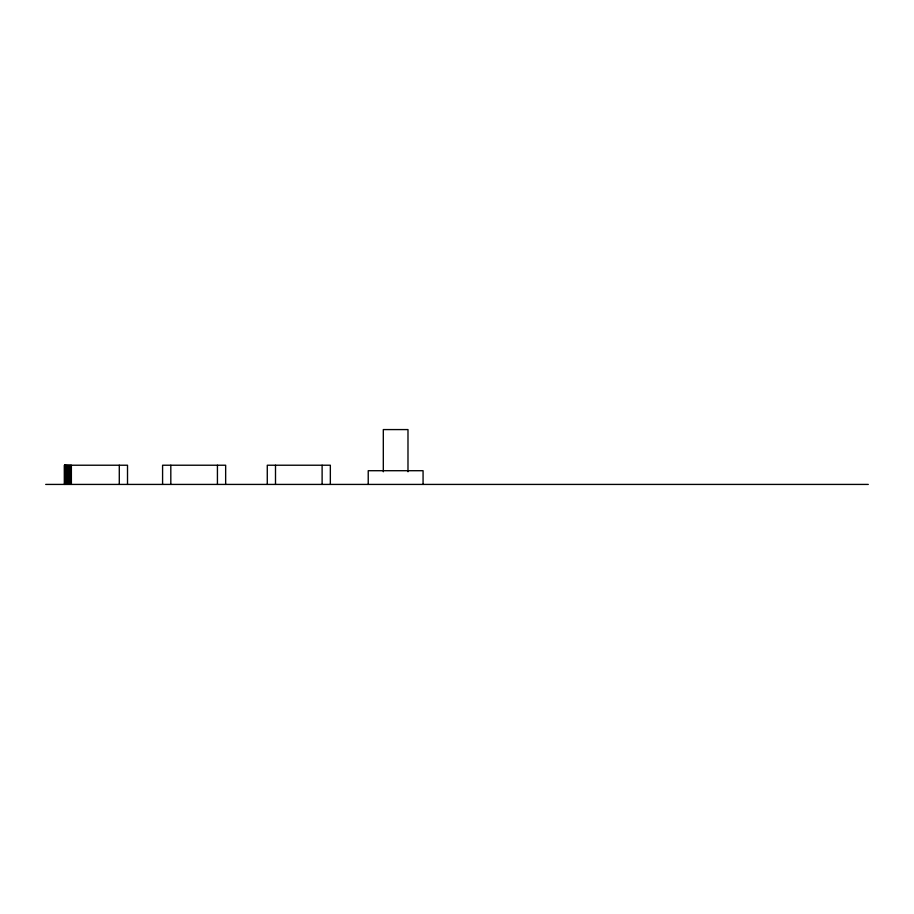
<?xml version="1.0" encoding="UTF-8"?>
<svg xmlns="http://www.w3.org/2000/svg" width="914" height="914" viewBox="0 0 914 914"><rect width="100%" height="100%" fill="white"/><g stroke="black" fill="none" stroke-linecap="round" stroke-linejoin="round"><path stroke-width="1.37" d="M45.7 484.42L868.3 484.42M423.068 484.42L423.068 470.71L368.228 470.71L368.228 484.42M407.987 471.761L407.987 429.58L383.309 429.58L383.309 471.761M330.342 484.42L330.342 465.226L267.276 465.226L267.276 484.42M322.116 465.226L322.116 484.42M275.502 465.226L275.502 484.42M225.655 484.42L225.655 465.226L162.589 465.226L162.589 484.42M217.429 465.226L217.429 484.42M170.815 465.226L170.815 484.42M127.514 484.42L127.514 465.226L64.414 465.226L64.448 484.42M119.288 465.226L119.288 484.42M71.372 465.226L71.372 484.42M70.469 465.226L70.469 484.42M69.395 465.226L69.395 484.42M68.39 465.226L68.39 484.42M67.453 465.226L67.453 484.42M66.619 465.226L66.619 484.42M65.899 465.226L65.899 484.42M65.305 465.226L65.305 484.42M64.848 465.226L64.848 484.42M64.563 465.226L64.563 484.42"/></g></svg>
